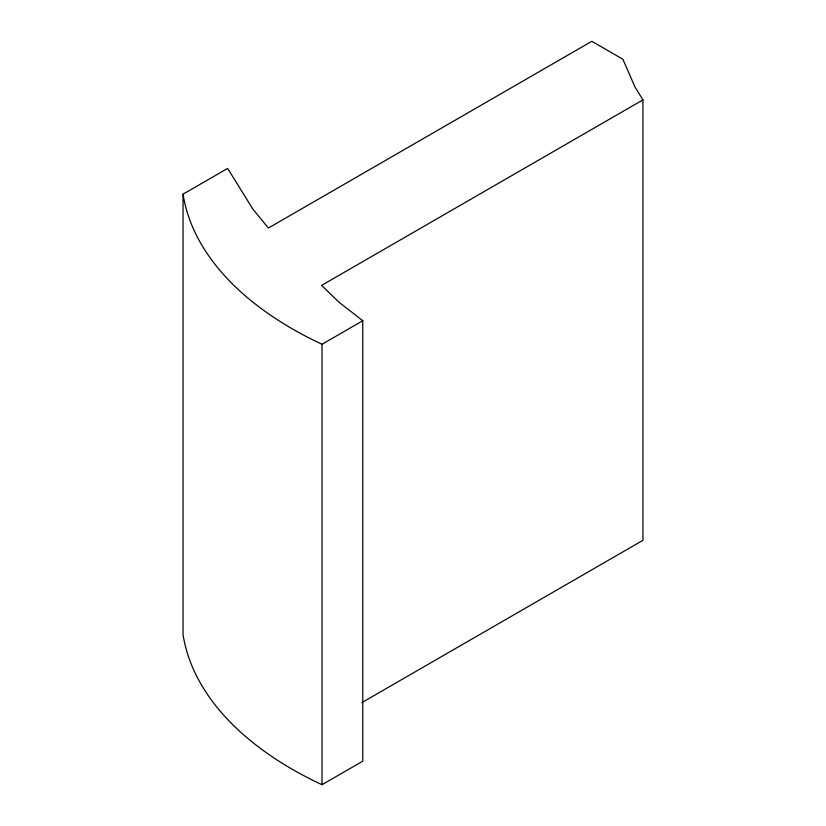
<?xml version="1.0" encoding="UTF-8"?>
<svg xmlns="http://www.w3.org/2000/svg" width="826" height="826" viewBox="0 0 826 826"><rect width="100%" height="100%" fill="white"/><g stroke="black" fill="none" stroke-linecap="round" stroke-linejoin="round"><path stroke-width="1.24" d="M642.948 99.874L321.593 285.404L339.269 302.44L362.779 320.736L362.779 761.169L322.026 784.7A377.606 218.002 0 0 1 183.052 634.595L183.052 194.162L227.646 168.411L252.87 209.112L268.378 228.048L591.839 41.3L622.907 59.245L634.915 86.906L642.948 99.874L642.948 540.318L361.767 702.658M322.026 784.7L322.026 344.266L362.779 320.736M322.026 344.266A377.606 218.002 0 0 1 183.052 194.162"/></g></svg>
